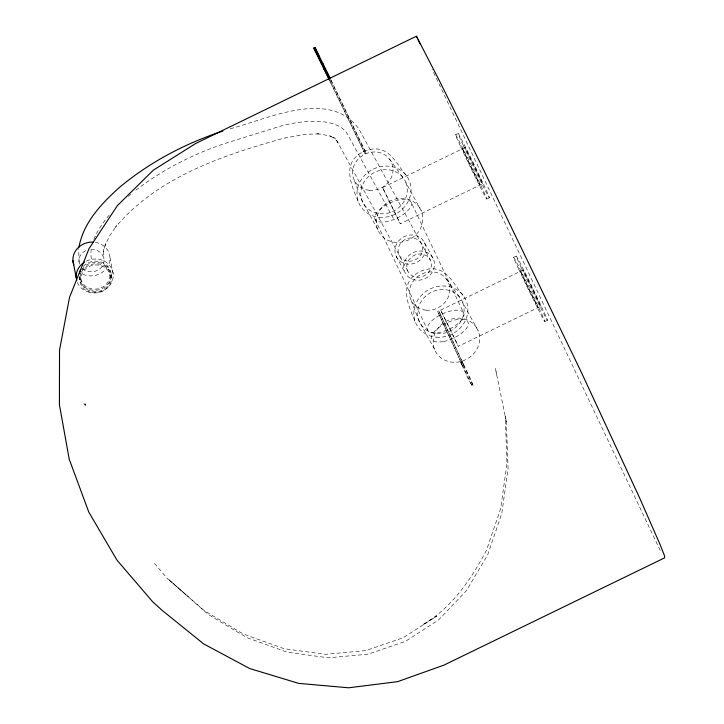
<?xml version="1.0" encoding="UTF-8"?>
<svg xmlns="http://www.w3.org/2000/svg" width="724" height="724" viewBox="0 0 724 724"><rect width="100%" height="100%" fill="white"/><g stroke="black" fill="none" stroke-linecap="round" stroke-linejoin="round"><path stroke-width="0.54" stroke-dasharray="3.62 2.71" d="M462.654 365.937L437.631 311.383L438.762 310.831L471.414 381.159C476.039 393.15 467.641 378.679 466.745 375.512L460.582 362.127L461.704 361.584C465.568 365.629 461.74 367.493 460.582 362.127M463.776 365.385L438.762 310.831M472.03 385.847L437.631 311.383M473.152 385.295L461.704 361.584M423.531 624.396C451.93 607.4 471.433 579.073 486.465 550.204L500.61 508.809L506.981 463.487L505.243 416.2L506.348 421.703L508.085 468.645L501.786 513.587L487.695 554.81L466.356 590.721L438.581 619.952L405.44 641.374L368.208 654.161L328.307 657.817L287.292 652.215L246.721 637.563L208.159 614.423L168.674 579.471L204.087 610.513L243.029 633.88L283.998 648.677L325.257 654.333L365.602 650.632L403.259 637.699L436.753 616.097L423.504 624.323M406.209 175.416C397.666 165.796 391.666 150.149 376.96 148.954C370.697 148.565 364.516 150.384 359.376 153.95C341.909 166.031 352.262 187.235 358.588 202.385M330.75 79.595L366.172 153.253L365.041 153.805L330.099 81.531L331.221 80.979L330.678 79.857M363.701 151.407L364.824 150.863L366.172 153.253M455.514 134.881L458.129 133.605M382.598 187.579L464.944 147.56L473.36 163.796L482.627 183.769L400.291 223.788L382.598 187.579L400.291 223.788M486.827 198.991L489.451 197.724M513.578 257.4L516.194 256.133M440.672 310.107L523.009 270.079L531.434 286.324L540.701 306.297L458.355 346.316L440.672 310.107L458.355 346.316M439.758 315.447L440.889 314.904M544.901 321.519L547.516 320.243M230.241 128.727C265.979 119.786 329.447 87.885 358.878 128.89L430.382 260.133A12.543 11.385 -28.6 0 1 417.694 277.274A12.543 11.385 -28.6 0 1 409.241 259.436A12.543 11.385 -28.6 0 1 430.382 260.133M482.627 183.769L464.944 147.56M540.701 306.297L523.009 270.079M169.199 580.159L188.502 597.092M154.52 563.417L167.995 579.3M463.025 295.292C454.482 285.681 448.482 270.025 433.776 268.83C427.513 268.441 421.332 270.26 416.191 273.835C398.725 285.908 409.078 307.112 415.404 322.271M389.422 158.972L403.096 177.706M446.228 278.849L459.912 297.582M83.93 403.648L84.97 405.159M405.892 182.593A23.729 21.548 -28.6 0 1 379.928 213.716A23.729 21.548 -28.6 0 1 366.244 178.928A23.729 21.548 -28.6 0 1 405.892 182.593L421.477 211.2A23.729 21.548 -28.6 0 1 395.521 242.323A23.729 21.548 -28.6 0 1 381.838 207.535A23.729 21.548 -28.6 0 1 421.477 211.2M462.708 302.469A23.729 21.548 -28.6 0 1 436.744 333.592A23.729 21.548 -28.6 0 1 423.06 298.813A23.729 21.548 -28.6 0 1 462.708 302.469L478.293 331.076A23.729 21.548 -28.6 0 1 452.328 362.199A23.729 21.548 -28.6 0 1 438.644 327.42A23.729 21.548 -28.6 0 1 478.293 331.076M424.499 242.694A15.72 14.281 -28.6 0 1 408.589 264.179A15.72 14.281 -28.6 0 1 397.992 241.825A15.72 14.281 -28.6 0 1 424.499 242.694L433.242 258.739A15.72 14.281 -28.6 0 1 417.332 280.233A15.72 14.281 -28.6 0 1 406.734 257.871A15.72 14.281 -28.6 0 1 433.242 258.739M393.313 218.277L347.656 134.474A98.156 41.042 -25.4 0 0 281.31 125.904L228.594 142.338A132.257 55.296 -25.4 0 0 134.175 191.525M407.829 271.093L336.443 140.067L338.081 142.537L333.547 137.279L335.782 139.135L328.732 135.37L331.275 136.429L321.746 134.212L316.207 133.741L318.533 133.895L305.79 134.266L284.324 138.067C223.101 155.189 157.742 176.828 115.46 227.255L116.781 225.399L109.695 235.662L104.989 245.472L105.776 242.848L103.586 251.825L103.559 248.938L103.921 258.939M396.218 256.441L404.96 272.486M377.738 229.508L362.154 200.901L353.801 179.145M434.554 349.384L418.97 320.777L410.617 299.021M660.188 550.421L432.119 69.359M329.556 80.409L330.099 81.531M331.221 80.979L364.824 150.863M329.619 80.147L365.041 153.805M411.196 202.313A19.964 8.353 -25.4 0 1 386.878 221.607A19.964 8.353 -25.4 0 1 381.204 208.295A19.964 8.353 -25.4 0 1 411.196 202.313L463.731 313.166A19.964 8.353 -25.4 0 1 439.423 332.461A19.964 8.353 -25.4 0 1 433.748 319.148A19.964 8.353 -25.4 0 1 463.731 313.166M374.996 219.164L427.531 330.017M85.523 405.286L84.943 403.702L86.002 405.521L85.622 403.802M506.348 421.703L495.46 368.724L496.637 374.57M109.994 257.527L113.252 274.432M111.188 274.441L111.695 277.093M109.93 274.55L110.437 277.192A14.842 13.403 -10.9 0 1 88.916 290.559A14.842 13.403 -10.9 0 1 87.649 267.346A14.842 13.403 -10.9 0 1 110.437 277.192M80.382 276.894L80.889 279.536M79.296 277.88L79.631 279.636M79.088 262.197L78.672 248.504M91.45 259.011A132.257 55.296 -25.4 0 1 91.124 250.169M93.867 239.454A132.257 55.296 -25.4 0 1 110.157 214.06M128.257 196.376A132.257 55.296 -25.4 0 1 130.745 194.294M90.871 249.373A12.543 11.213 -2.1 0 1 103.125 264.703A12.543 11.213 -2.1 0 1 82.319 268.269M79.577 264.106A12.543 11.213 -2.1 0 1 86.627 250.269M83.26 266.332A16.1 14.543 -10.9 0 1 108.645 267.346A16.1 14.543 -10.9 0 1 100.075 289.446A16.1 14.543 -10.9 0 1 79.124 276.993M95.36 242.368A18.634 16.833 -10.9 0 1 108.184 265.744A18.634 16.833 -10.9 0 1 79.712 272.496M86.319 261.138A18.634 16.833 -10.9 0 1 111.695 268.495A18.634 16.833 -10.9 0 1 101.315 291.464A18.634 16.833 -10.9 0 1 77.025 281.69M81.387 272.197A16.1 14.543 -10.9 0 1 108.962 269.726A16.1 14.543 -10.9 0 1 97.152 292.84A16.1 14.543 -10.9 0 1 80.934 273.066M81.993 270.034A14.842 13.403 -10.9 0 1 106.835 267.066A14.842 13.403 -10.9 0 1 98.446 288.713A14.842 13.403 -10.9 0 1 80.699 273.382M462.518 148.963L469.297 164.049L480.012 185.036L462.518 148.963M520.583 271.491L527.362 286.577L538.086 307.564L520.583 271.491M408.942 261.219A12.543 11.385 -28.6 0 0 421.63 244.088A12.543 11.385 -28.6 0 0 400.499 243.391A12.543 11.385 -28.6 0 0 408.942 261.219M379.267 217.291A27.602 25.069 -28.6 0 0 409.458 181.1A27.602 25.069 -28.6 0 0 363.348 176.837A27.602 25.069 -28.6 0 0 379.267 217.291M369.258 190.294A20.643 18.752 -28.6 0 0 391.847 163.217A20.643 18.752 -28.6 0 0 357.357 160.031A20.643 18.752 -28.6 0 0 369.258 190.294M426.074 310.171A20.643 18.752 -28.6 0 0 448.663 283.102A20.643 18.752 -28.6 0 0 414.173 279.917A20.643 18.752 -28.6 0 0 426.074 310.171M436.083 337.176A27.602 25.069 -28.6 0 0 466.274 300.976A27.602 25.069 -28.6 0 0 420.164 296.722A27.602 25.069 -28.6 0 0 436.083 337.176M443.694 341.484A19.964 8.353 -25.4 0 0 468.012 322.189A19.964 8.353 -25.4 0 0 438.02 328.171A19.964 8.353 -25.4 0 0 443.694 341.484M460.627 146.601A35.829 0.769 64.1 0 0 486.492 198.756A35.829 0.769 64.1 0 0 466.392 155.452A35.829 0.769 64.1 0 0 460.627 146.601M463.251 145.325A35.829 0.769 64.1 0 0 489.107 197.48A35.829 0.769 64.1 0 0 469.007 154.176A35.829 0.769 64.1 0 0 463.251 145.325M518.701 269.129A35.829 0.769 64.1 0 0 544.557 321.275A35.829 0.769 64.1 0 0 524.457 277.98A35.829 0.769 64.1 0 0 518.701 269.129M521.316 267.853A35.829 0.769 64.1 0 0 547.181 320.008A35.829 0.769 64.1 0 0 527.072 276.704A35.829 0.769 64.1 0 0 521.316 267.853"/><path stroke-width="1.09" d="M78.934 247.445C83.197 222.494 101.912 203.136 120.021 186.919C150.239 161.868 185.561 143.289 222.811 131.116M329.004 79.278L313.718 47.974L315.003 47.639L315.881 49.214L330.262 78.59M313.872 48.191L314.75 49.757L315.881 49.214M315.266 51.341L316.388 50.798L316.117 50.218M329.13 79.133L321.854 64.002L322.985 63.45M323.981 69.477L325.112 68.934L323.176 64.898M416.445 36.2L195.67 143.506L153.37 170.14L117.378 205.616L89.07 248.567L69.531 297.356L59.522 350.099L59.422 404.77L69.233 459.269L88.79 512.094L116.935 560.068L152.8 601.934L162.167 610.359L203.634 643.889L249.726 668.551L298.686 683.375L348.624 687.8L397.621 681.655L443.794 665.184L664.569 557.869L664.578 555.987L660.252 544.946L639.482 497.587L581.236 372.082L480.881 164.203L439.776 81.495L416.445 36.2L417.142 37.757M315.003 47.639L315.854 49.666M325.809 70.183L329.583 77.604M314.75 49.757L321.854 64.002M316.877 51.802L319.293 56.843M418.083 39.766L420.02 43.847M72.898 260.486L76.156 277.382M73.767 264.785A18.634 16.833 -10.9 0 1 93.441 242.151M76.69 280.65A18.634 16.833 -10.9 0 1 84.636 262.07M79.468 273.183A16.1 14.543 -10.9 0 1 80.871 269.554"/></g></svg>
